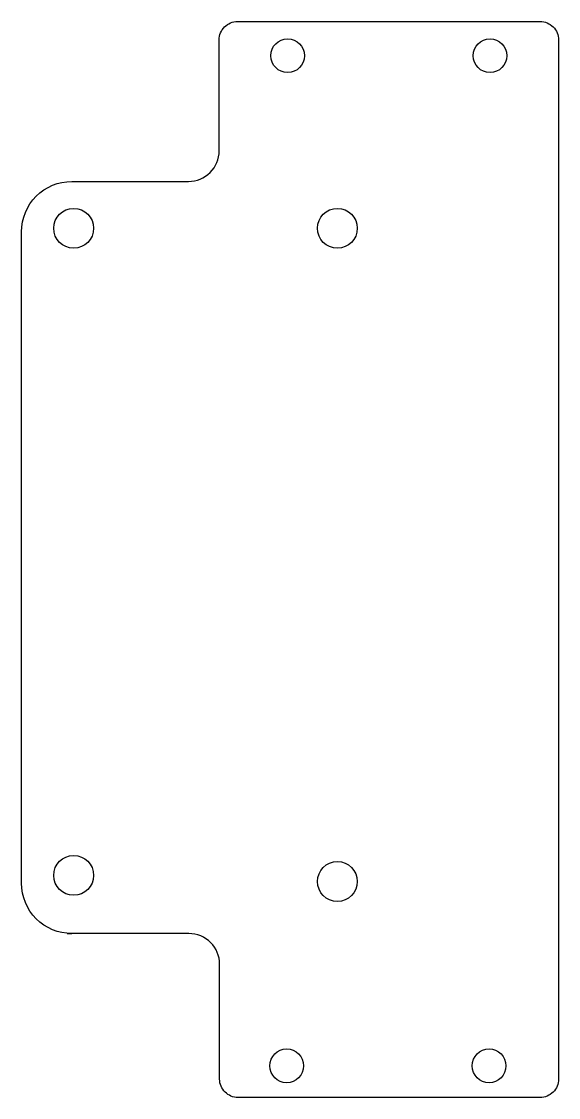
# Model space of a CAD drawing. Header units: millimetres. Extents: x -127 to -39, y -156 to 20.
import ezdxf

# ---------------------------------------------------------------- set-up
doc = ezdxf.new("R2010")
doc.units = ezdxf.units.MM
doc.layers.get('0').update_dxf_attribs({"linetype": 'CONTINUOUS'})

msp = doc.modelspace()

# ---------------------------------------------------------------- linework, layer by layer
msp.add_lwpolyline([(-91.27, 19.91), (-41.94, 19.91, -0.414214), (-38.94, 16.91), (-38.94, -152.51, -0.414214), (-41.94, -155.51), (-91.2, -155.51, -0.414214), (-94.2, -152.51), (-94.2, -133.78, 0.414214), (-99.2, -128.78), (-119.05, -128.78), (-118.3, -128.78, -0.414214), (-126.5, -120.58), (-126.5, -118.37), (-126.5, -14.37, -0.414214), (-118.3, -6.17), (-99.27, -6.17, 0.414214), (-94.27, -1.17), (-94.27, 16.91, -0.414214)], format="xyb", close=True)
for centre, radius in [((-83.11, 14.33), 2.75), ((-50.11, 14.33), 2.75), ((-118, -13.8), 3.25), ((-75, -13.8), 3.25), ((-118, -119.3), 3.25), ((-118, -119.3), 3.25), ((-75, -120.3), 3.25), ((-83.26, -150.35), 2.75), ((-50.26, -150.35), 2.75)]:
    msp.add_circle(centre, radius)

doc.saveas('drawing.dxf')
